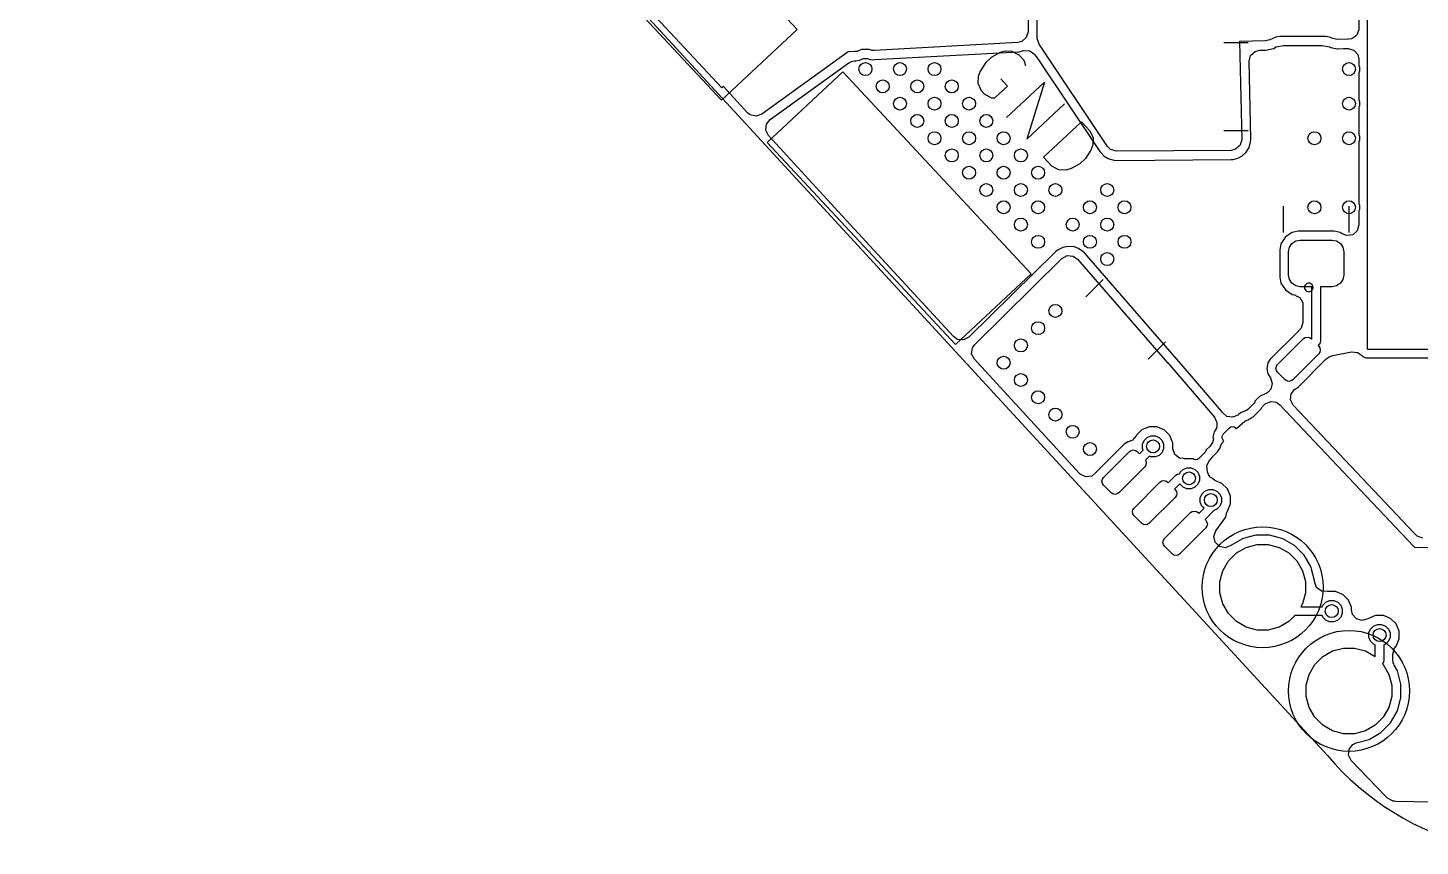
# Model space of a CAD drawing. Extents: x -28 to 25.3, y -6.8 to 48.4.
# Drawn here: x -15.52 to 0.61, y -5.76 to 3.72 of the extents above; entities that cross this region are included whole.
import ezdxf

# ---------------------------------------------------------------- set-up
doc = ezdxf.new("R2010")
doc.units = 0
doc.layers.add('BLACK', color=7, linetype='CONTINUOUS')

msp = doc.modelspace()

# ---------------------------------------------------------------- linework, layer by layer
at = {"layer": 'BLACK', "linetype": 'CONTINUOUS'}
for p, q in [((0, 0), (0, 15.4)), ((-15.515668, 11.641502), (-0.465668, -4.708498)), ((-3.825768, 3.598918), (-3.83562, 7.313296)), ((-8.788053, 6.040867), (-6.605658, 3.700535)), ((-7.483283, 2.882137), (-9.665678, 5.222469)), ((-7.478347, 3.023472), (-9.524342, 5.217533)), ((-0.1005, 4.516481), (-0.1005, 3.710751)), ((-3.934826, 4.336665), (-3.933066, 3.673339)), ((-0.1005, 3.710751), (-0.102699, 3.703263)), ((-6.605658, 3.700535), (-7.483283, 2.882137)), ((-4.050282, 3.549196), (-5.713186, 3.458077)), ((-4.005256, 3.560353), (-4.050282, 3.549196)), ((-3.952573, 3.606247), (-4.005256, 3.560353)), ((-3.933066, 3.673339), (-3.952573, 3.606247)), ((-3.825747, 3.597009), (-3.825768, 3.598918)), ((-3.804817, 3.530348), (-3.825747, 3.597009)), ((-1.666248, 3.551502), (-1.385088, 3.551502)), ((-1.485668, 3.561503), (-1.485669, 3.561502)), ((-1.485669, 3.561502), (-1.458671, 2.427622)), ((-1.182706, 3.567563), (-1.485668, 3.561503)), ((-1.132784, 3.579154), (-1.182706, 3.567563)), ((-1.061632, 3.612331), (-1.132784, 3.579154)), ((-1.013997, 3.618602), (-1.061632, 3.612331)), ((-0.487348, 3.618602), (-1.013997, 3.618602)), ((-0.487341, 3.618602), (-0.487348, 3.618602)), ((-0.487335, 3.618602), (-0.487341, 3.618602)), ((-0.487332, 3.618601), (-0.487335, 3.618602)), ((-0.439704, 3.612331), (-0.487332, 3.618601)), ((-0.439702, 3.61233), (-0.439704, 3.612331)), ((-0.404298, 3.595821), (-0.439702, 3.61233)), ((-0.349414, 3.584228), (-0.404298, 3.595821)), ((-0.22202, 3.586776), (-0.349414, 3.584228)), ((-0.187193, 3.592496), (-0.22202, 3.586776)), ((-0.182181, 3.595862), (-0.187193, 3.592496)), ((-0.172989, 3.597957), (-0.182181, 3.595862)), ((-0.152121, 3.61604), (-0.172989, 3.597957)), ((-0.129182, 3.631438), (-0.152121, 3.61604)), ((-0.126082, 3.638603), (-0.129182, 3.631438)), ((-0.120185, 3.643712), (-0.126082, 3.638603)), ((-0.112404, 3.670212), (-0.120185, 3.643712)), ((-0.101434, 3.695562), (-0.112404, 3.670212)), ((-0.102699, 3.703263), (-0.101434, 3.695562)), ((-6.015668, 3.441503), (-7.016577, 2.718159)), ((-5.933762, 3.445991), (-6.015668, 3.441503)), ((-5.912632, 3.44715), (-5.933762, 3.445992)), ((-5.933762, 3.445992), (-5.933762, 3.445991)), ((-5.860841, 3.468602), (-5.912632, 3.44715)), ((-5.770495, 3.468602), (-5.860841, 3.468602)), ((-5.741359, 3.456534), (-5.770495, 3.468602)), ((-5.713186, 3.458077), (-5.741359, 3.456534)), ((-5.707326, 3.351137), (-4.044422, 3.442256)), ((-4.257198, 3.432019), (-4.360267, 3.374972)), ((-4.195921, 3.450094), (-4.257198, 3.432019)), ((-4.115158, 3.447274), (-4.195921, 3.450094)), ((-4.035805, 3.404072), (-4.115158, 3.447274)), ((-4.044422, 3.442256), (-4.044421, 3.442256)), ((-4.044421, 3.442256), (-4.041106, 3.442754)), ((-4.041106, 3.442754), (-4.024523, 3.44524)), ((-3.977348, 3.341385), (-4.035805, 3.404072)), ((-4.024523, 3.44524), (-3.982222, 3.455722)), ((-3.982222, 3.455722), (-3.912418, 3.45274)), ((-3.912418, 3.45274), (-3.855305, 3.412491)), ((-3.855305, 3.412491), (-3.849353, 3.404336)), ((-3.849353, 3.404336), (-3.805139, 3.338276)), ((-3.012791, 2.346969), (-3.804817, 3.530348)), ((-1.373078, 3.33214), (-1.354995, 3.399625)), ((-1.354995, 3.399625), (-1.303295, 3.446624)), ((-1.303295, 3.446624), (-1.251592, 3.459063)), ((-1.251592, 3.459063), (-1.212753, 3.459841)), ((-1.212753, 3.459841), (-1.180564, 3.460484)), ((-1.180564, 3.460484), (-1.180557, 3.460485)), ((-1.180557, 3.460485), (-1.180555, 3.460485)), ((-1.180555, 3.460485), (-1.158492, 3.463237)), ((-1.158492, 3.463237), (-1.158492, 3.463238)), ((-1.158492, 3.463238), (-1.158484, 3.463238)), ((-1.158484, 3.463238), (-1.108562, 3.474829)), ((-1.108562, 3.474829), (-1.087772, 3.482003)), ((-1.087772, 3.482003), (-1.061772, 3.499375)), ((-1.061772, 3.499375), (-0.975668, 3.516502)), ((-0.975668, 3.516502), (-0.525668, 3.516502)), ((-0.525668, 3.516502), (-0.439564, 3.499375)), ((-0.439564, 3.499375), (-0.427726, 3.491466)), ((-0.427726, 3.491466), (-0.426432, 3.491033)), ((-0.426432, 3.491033), (-0.371548, 3.47944)), ((-0.371548, 3.47944), (-0.371543, 3.47944)), ((-0.371543, 3.47944), (-0.37154, 3.479439)), ((-0.37154, 3.479439), (-0.356518, 3.478022)), ((-0.356518, 3.478022), (-0.347272, 3.477149)), ((-0.347272, 3.477149), (-0.34727, 3.47715)), ((-0.34727, 3.47715), (-0.347269, 3.477149)), ((-0.347269, 3.477149), (-0.27962, 3.478503)), ((-0.27962, 3.478503), (-0.22698, 3.479555)), ((-0.22698, 3.479555), (-0.15956, 3.461215)), ((-0.15956, 3.461215), (-0.112758, 3.409337)), ((-0.112758, 3.409337), (-0.1005, 3.35558)), ((-6.91966, 2.656059), (-6.007919, 3.314964)), ((-6.007919, 3.314964), (-5.99112, 3.320912)), ((-5.99112, 3.320912), (-5.976687, 3.331346)), ((-5.976687, 3.331346), (-5.942089, 3.338272)), ((-5.942089, 3.338272), (-5.942082, 3.338275)), ((-5.942082, 3.338275), (-5.927902, 3.339051)), ((-5.927902, 3.339051), (-5.927895, 3.339053)), ((-5.927895, 3.339053), (-5.906771, 3.34021)), ((-5.906771, 3.34021), (-5.885501, 3.34505)), ((-5.885501, 3.34505), (-5.885114, 3.345436)), ((-5.885114, 3.345436), (-5.840054, 3.3641)), ((-5.840054, 3.3641), (-5.791282, 3.3641)), ((-5.791282, 3.3641), (-5.770802, 3.355617)), ((-5.770802, 3.355617), (-5.735502, 3.349594)), ((-5.735502, 3.349594), (-5.707329, 3.351137)), ((-5.707329, 3.351137), (-5.707326, 3.351137)), ((-4.422954, 3.316515), (-4.487052, 3.217677)), ((-4.360267, 3.374972), (-4.422954, 3.316515)), ((-3.959272, 3.280108), (-3.977348, 3.341385)), ((-3.805139, 3.338276), (-3.101802, 2.287407)), ((-1.351601, 2.430171), (-1.373078, 3.33214)), ((-0.1005, 3.35558), (-0.1005, 3.283827)), ((-0.1005, 3.283827), (-0.09307, 3.265888)), ((-0.09307, 3.265888), (-0.09307, 3.217116)), ((-6.955678, 2.392469), (-6.078053, 3.210867)), ((-6.078053, 3.210867), (-3.895658, 0.870535)), ((-4.509358, 3.157809), (-4.512178, 3.077046)), ((-4.512178, 3.077046), (-4.474617, 2.994873)), ((-4.487052, 3.217677), (-4.509358, 3.157809)), ((-4.169641, 3.044869), (-4.247583, 3.128453)), ((-4.182332, 2.681436), (-3.74352, 3.090635)), ((-3.74352, 3.090635), (-3.948504, 2.430686)), ((-0.09307, 3.217116), (-0.1005, 3.199178)), ((-0.1005, 3.199178), (-0.1005, 2.883827)), ((-7.461086, 3.039569), (-7.478347, 3.023472)), ((-7.180439, 2.734681), (-7.461086, 3.039569)), ((-4.474617, 2.994873), (-4.435646, 2.953082)), ((-4.435646, 2.953082), (-4.356293, 2.90988)), ((-4.356293, 2.90988), (-4.315911, 2.90847)), ((-4.315911, 2.90847), (-4.169641, 3.044869)), ((-3.948504, 2.430686), (-3.509692, 2.839885)), ((-0.1005, 2.883827), (-0.09307, 2.865888)), ((-0.09307, 2.817116), (-0.1005, 2.799178)), ((-0.1005, 2.799178), (-0.1005, 2.483827)), ((-0.09307, 2.865888), (-0.09307, 2.817116)), ((-7.150456, 2.710843), (-7.180439, 2.734681)), ((-7.082442, 2.694846), (-7.150456, 2.710843)), ((-7.016577, 2.718159), (-7.082442, 2.694846)), ((-6.969178, 2.534237), (-6.961315, 2.603662)), ((-6.961315, 2.603662), (-6.91966, 2.656059)), ((-3.753648, 2.221728), (-3.314835, 2.630927)), ((-3.314835, 2.630927), (-3.217407, 2.526448)), ((-6.938258, 2.471581), (-6.969178, 2.534237)), ((-6.130352, 1.593888), (-6.938258, 2.471581)), ((-3.217407, 2.526448), (-3.179846, 2.444275)), ((-3.179846, 2.444275), (-3.182666, 2.363512)), ((-1.666248, 2.531502), (-1.385088, 2.531502)), ((-1.458671, 2.427622), (-1.476754, 2.360133)), ((-1.35522, 2.399903), (-1.351601, 2.430171)), ((-0.1005, 2.483827), (-0.09307, 2.465888)), ((-0.09307, 2.465888), (-0.09307, 2.417116)), ((-4.773283, 0.052137), (-6.955678, 2.392469)), ((-3.204972, 2.303645), (-3.26907, 2.204806)), ((-3.182666, 2.363512), (-3.204972, 2.303645)), ((-3.101802, 2.287407), (-3.101799, 2.287402)), ((-3.101799, 2.287402), (-3.087565, 2.270293)), ((-3.087565, 2.270293), (-3.087563, 2.270291)), ((-3.087563, 2.270291), (-3.087562, 2.27029)), ((-3.087562, 2.27029), (-3.050865, 2.234506)), ((-2.976094, 2.311185), (-3.012791, 2.346969)), ((-2.908926, 2.291942), (-2.976094, 2.311185)), ((-1.58182, 2.300673), (-2.908926, 2.291942)), ((-1.528454, 2.313134), (-1.58182, 2.300673)), ((-1.476754, 2.360133), (-1.528454, 2.313134)), ((-1.456412, 2.233886), (-1.404712, 2.280885)), ((-1.404712, 2.280885), (-1.373303, 2.332414)), ((-1.373303, 2.332414), (-1.35522, 2.399903)), ((-0.09307, 2.417116), (-0.1005, 2.399178)), ((-0.1005, 2.399178), (-0.1005, 1.683827)), ((-3.656219, 2.117249), (-3.753648, 2.221728)), ((-3.576866, 2.074047), (-3.656219, 2.117249)), ((-3.331757, 2.146349), (-3.434826, 2.089303)), ((-3.26907, 2.204806), (-3.331757, 2.146349)), ((-3.050865, 2.234506), (-3.005591, 2.208227)), ((-3.005591, 2.208227), (-2.938423, 2.188984)), ((-2.938423, 2.188984), (-2.908221, 2.184844)), ((-2.908221, 2.184844), (-1.581115, 2.193575)), ((-1.581115, 2.193575), (-1.557467, 2.196378)), ((-1.557467, 2.196378), (-1.504101, 2.208839)), ((-1.504101, 2.208839), (-1.456412, 2.233886)), ((-3.496103, 2.071227), (-3.576866, 2.074047)), ((-3.434826, 2.089303), (-3.496103, 2.071227)), ((-0.975668, 1.347861), (-0.975668, 1.655143)), ((-0.215668, 1.347861), (-0.215668, 1.655143)), ((-0.1005, 1.683827), (-0.09307, 1.665888)), ((-0.09307, 1.617116), (-0.1005, 1.599178)), ((-0.09307, 1.665888), (-0.09307, 1.617116)), ((-4.795216, 0.143424), (-6.130352, 1.593888)), ((-0.1005, 1.599178), (-0.1005, 1.4364)), ((-0.951609, 1.297442), (-1.004013, 1.219013)), ((-0.87318, 1.349846), (-0.951609, 1.297442)), ((-0.804023, 1.363602), (-0.87318, 1.349846)), ((-0.804021, 1.363602), (-0.804023, 1.363602)), ((-0.387317, 1.363602), (-0.804021, 1.363602)), ((-0.387315, 1.363602), (-0.387317, 1.363602)), ((-0.318157, 1.349846), (-0.387315, 1.363602)), ((-0.293388, 1.333296), (-0.318158, 1.349846)), ((-0.318158, 1.349846), (-0.318157, 1.349846)), ((-0.242147, 1.313662), (-0.293388, 1.333296)), ((-0.172989, 1.323606), (-0.242147, 1.313662)), ((-0.120185, 1.369361), (-0.172989, 1.323606)), ((-0.1005, 1.4364), (-0.120185, 1.369361)), ((-3.590257, 1.143385), (-3.614813, 1.125309)), ((-3.52868, 1.176371), (-3.590257, 1.143386)), ((-3.590257, 1.143386), (-3.590257, 1.143385)), ((-3.528677, 1.176373), (-3.52868, 1.176371)), ((-3.528675, 1.176373), (-3.528677, 1.176373)), ((-3.469607, 1.188729), (-3.528675, 1.176373)), ((-3.469604, 1.18873), (-3.469607, 1.188729)), ((-3.399957, 1.183188), (-3.469604, 1.18873)), ((-3.347089, 1.164202), (-3.399957, 1.183188)), ((-3.347087, 1.164201), (-3.347089, 1.164202)), ((-3.297762, 1.129718), (-3.347087, 1.164201)), ((-3.278295, 1.112202), (-3.297762, 1.129718)), ((-1.004013, 1.219013), (-1.017769, 1.149857)), ((-1.017769, 1.149857), (-1.017769, 1.149854)), ((-1.017769, 1.149854), (-1.017769, 0.83315)), ((-0.915669, 1.126502), (-0.905393, 1.178164)), ((-0.905393, 1.178164), (-0.876128, 1.221961)), ((-0.876128, 1.221961), (-0.832331, 1.251226)), ((-0.832331, 1.251226), (-0.780669, 1.261502)), ((-0.780669, 1.261502), (-0.410669, 1.261502)), ((-0.410669, 1.261502), (-0.359007, 1.251226)), ((-0.359007, 1.251226), (-0.31521, 1.221961)), ((-0.31521, 1.221961), (-0.285945, 1.178164)), ((-0.285945, 1.178164), (-0.275669, 1.126502)), ((-3.614813, 1.125309), (-4.617007, 0.139024)), ((-4.55034, 0.054366), (-3.539688, 1.048975)), ((-3.539688, 1.048975), (-3.478102, 1.081966)), ((-3.478102, 1.081966), (-3.408452, 1.076424)), ((-3.408452, 1.076424), (-3.359127, 1.041941)), ((-3.359127, 1.041941), (-2.315896, -0.158236)), ((-2.235064, -0.087975), (-3.278295, 1.112202)), ((-0.915669, 0.856502), (-0.915669, 1.126502)), ((-0.275669, 1.126502), (-0.275669, 0.856502)), ((-3.895658, 0.870535), (-4.773283, 0.052137)), ((-1.017769, 0.833148), (-1.01777, 0.833148)), ((-1.01777, 0.833148), (-1.004013, 0.763992)), ((-1.017769, 0.83315), (-1.017769, 0.833148)), ((-0.905393, 0.80484), (-0.915669, 0.856502)), ((-0.275669, 0.856502), (-0.285945, 0.80484)), ((-3.261814, 0.604853), (-3.063003, 0.803664)), ((-1.004013, 0.763992), (-1.004013, 0.763991)), ((-1.004013, 0.763991), (-1.004012, 0.76399)), ((-1.004012, 0.76399), (-0.951609, 0.685562)), ((-0.951609, 0.685562), (-0.873181, 0.633159)), ((-0.876128, 0.761043), (-0.905393, 0.80484)), ((-0.832331, 0.731778), (-0.876128, 0.761043)), ((-0.780669, 0.721502), (-0.832331, 0.731778)), ((-0.646469, 0.721502), (-0.780669, 0.721502)), ((-0.646469, 0.112914), (-0.646469, 0.721502)), ((-0.410669, 0.721502), (-0.544869, 0.721502)), ((-0.544869, 0.721502), (-0.544869, 0.091501)), ((-0.359007, 0.731778), (-0.410669, 0.721502)), ((-0.31521, 0.761043), (-0.359007, 0.731778)), ((-0.285945, 0.80484), (-0.31521, 0.761043)), ((-0.873181, 0.633159), (-0.869164, 0.63236)), ((-0.869164, 0.63236), (-0.848378, 0.628225)), ((-0.848378, 0.628225), (-0.820248, 0.613511)), ((-0.820248, 0.613511), (-0.791366, 0.600321)), ((-0.791366, 0.600321), (-0.78951, 0.597433)), ((-0.78951, 0.597433), (-0.786467, 0.595841)), ((-0.786467, 0.595841), (-0.770758, 0.568254)), ((-0.770758, 0.568254), (-0.753592, 0.541543)), ((-0.753592, 0.541543), (-0.752932, 0.536949)), ((-0.752932, 0.536949), (-0.751893, 0.535125)), ((-0.751893, 0.535125), (-0.748569, 0.506608)), ((-0.748569, 0.506608), (-0.748569, 0.307762)), ((-0.80368, 0.204658), (-1.127121, -0.118784)), ((-0.803672, 0.204664), (-0.80368, 0.204658)), ((-0.803664, 0.204669), (-0.803672, 0.204664)), ((-0.803659, 0.204676), (-0.803664, 0.204669)), ((-0.798968, 0.208524), (-0.803659, 0.204676)), ((-0.768254, 0.240723), (-0.799383, 0.209029)), ((-0.799383, 0.209029), (-0.798968, 0.208524)), ((-0.748569, 0.307762), (-0.768254, 0.240723)), ((-4.748246, 0.111573), (-4.795216, 0.143424)), ((-4.678596, 0.106031), (-4.748246, 0.111573)), ((-4.617007, 0.139024), (-4.678596, 0.106031)), ((-4.58551, -0.05533), (-4.577647, 0.014095)), ((-4.577647, 0.014095), (-4.55034, 0.054366)), ((-2.540565, -0.116396), (-2.341754, 0.082415)), ((-1.043466, -0.179519), (-0.742945, 0.121002)), ((-0.742945, 0.121002), (-0.722668, 0.13455)), ((-0.722668, 0.13455), (-0.698751, 0.139307)), ((-0.698751, 0.139307), (-0.674834, 0.13455)), ((-0.674834, 0.13455), (-0.654557, 0.121002)), ((-0.654557, 0.121002), (-0.646469, 0.112914)), ((-0.559748, 0.05558), (-0.574442, 0.040887)), ((-0.574442, 0.040887), (-0.566168, 0.032613)), ((-0.566168, 0.032613), (-0.55262, 0.012336)), ((-0.548736, 0.072061), (-0.559748, 0.05558)), ((-0.55262, 0.012336), (-0.547863, -0.011581)), ((-0.544869, 0.091501), (-0.548736, 0.072061)), ((0, 0), (15.497245, 0)), ((-4.55459, -0.117986), (-4.58551, -0.05533)), ((-4.514469, -0.161573), (-4.55459, -0.117986)), ((-2.315896, -0.158236), (-2.315503, -0.15869)), ((-2.315503, -0.15869), (-1.773534, -0.78833)), ((-2.234921, -0.08814), (-2.235064, -0.087975)), ((-2.234528, -0.088594), (-2.234921, -0.08814)), ((-2.234332, -0.088821), (-2.234528, -0.088594)), ((-2.234273, -0.088889), (-2.234332, -0.088821)), ((-2.062941, -0.287937), (-2.234273, -0.088889)), ((-1.154323, -0.159492), (-1.167096, -0.22371)), ((-1.127125, -0.118788), (-1.154323, -0.159492)), ((-1.127121, -0.118784), (-1.127125, -0.118788)), ((-0.566168, -0.055775), (-0.866689, -0.356296)), ((-0.805958, -0.439955), (-0.488036, -0.122031)), ((-0.55262, -0.035498), (-0.566168, -0.055775)), ((-0.547863, -0.011581), (-0.55262, -0.035498)), ((-0.488036, -0.122031), (-0.467554, -0.1055)), ((-0.467554, -0.1055), (-0.445703, -0.091414)), ((-0.445703, -0.091414), (-0.402274, -0.073933)), ((-0.402274, -0.073933), (-0.187502, -0.032026)), ((-0.187502, -0.032026), (-0.117939, -0.038508)), ((-0.117939, -0.038508), (-0.076079, -0.06605)), ((-0.076079, -0.06605), (-0.056929, -0.0852)), ((-0.056929, -0.0852), (-0.019991, -0.1005)), ((-0.019991, -0.1005), (-0.019989, -0.1005)), ((-0.019989, -0.1005), (9.407847, -0.1005)), ((-3.336333, -1.441475), (-4.514469, -0.161573)), ((-1.692363, -0.718461), (-2.062941, -0.287937)), ((-1.167096, -0.22371), (-1.167096, -0.223715)), ((-1.167096, -0.223715), (-1.154323, -0.287935)), ((-1.154323, -0.287935), (-1.154322, -0.287937)), ((-1.154322, -0.287937), (-1.124945, -0.331901)), ((-1.061771, -0.223713), (-1.057014, -0.199796)), ((-1.057014, -0.24763), (-1.061771, -0.223713)), ((-1.057014, -0.199796), (-1.043466, -0.179519)), ((-1.043466, -0.267907), (-1.057014, -0.24763)), ((-0.955077, -0.356296), (-1.043466, -0.267907)), ((-1.12255, -0.465959), (-1.152242, -0.498924)), ((-1.124945, -0.331901), (-1.104066, -0.398578)), ((-1.104066, -0.398578), (-1.12255, -0.465959)), ((-0.9348, -0.369844), (-0.955077, -0.356296)), ((-0.910883, -0.374601), (-0.9348, -0.369844)), ((-0.886966, -0.369844), (-0.910883, -0.374601)), ((-0.866689, -0.356296), (-0.886966, -0.369844)), ((-0.886578, -0.519564), (-0.843134, -0.464843)), ((-0.843134, -0.464843), (-0.840588, -0.463094)), ((-0.840588, -0.463094), (-0.805958, -0.439955)), ((-1.31747, -0.6303), (-1.388181, -0.701011)), ((-1.306631, -0.614079), (-1.31747, -0.6303)), ((-1.30485, -0.605119), (-1.306631, -0.614079)), ((-1.300842, -0.599925), (-1.30485, -0.605119)), ((-1.278537, -0.574756), (-1.300842, -0.599925)), ((-1.268163, -0.564542), (-1.278537, -0.574756)), ((-1.256288, -0.554343), (-1.268163, -0.564542)), ((-1.230561, -0.53797), (-1.256288, -0.554343)), ((-1.166879, -0.509232), (-1.230561, -0.53797)), ((-1.198383, -0.645789), (-1.186508, -0.63559)), ((-1.186508, -0.63559), (-1.122826, -0.606852)), ((-1.165302, -0.509012), (-1.166879, -0.509232)), ((-1.152242, -0.498924), (-1.165302, -0.509012)), ((-1.122826, -0.606852), (-1.053713, -0.617105)), ((-1.053713, -0.617105), (-1.015593, -0.644512)), ((-1.015593, -0.644512), (-0.015305, -1.703323)), ((-0.89354, -0.589086), (-0.886578, -0.519564)), ((-0.861812, -0.651334), (-0.89354, -0.589086)), ((-1.773534, -0.78833), (-1.744719, -0.851981)), ((-1.692362, -0.718463), (-1.692363, -0.718461)), ((-1.692361, -0.718464), (-1.692362, -0.718463)), ((-1.682531, -0.733871), (-1.692361, -0.718464)), ((-1.630007, -0.779741), (-1.682531, -0.733871)), ((-1.560893, -0.789991), (-1.630007, -0.779741)), ((-1.497209, -0.761248), (-1.560893, -0.789991)), ((-1.490092, -0.755135), (-1.497209, -0.761248)), ((-1.467182, -0.740084), (-1.490092, -0.755135)), ((-1.467169, -0.740076), (-1.467182, -0.740084)), ((-1.427723, -0.720878), (-1.467169, -0.740076)), ((-1.417233, -0.715131), (-1.427723, -0.720878)), ((-1.415469, -0.71405), (-1.417233, -0.715131)), ((-1.404402, -0.71185), (-1.415469, -0.71405)), ((-1.388181, -0.701011), (-1.404402, -0.71185)), ((-1.36419, -0.808931), (-1.341109, -0.793509)), ((-1.341109, -0.793509), (-1.326578, -0.7838)), ((-1.326578, -0.7838), (-1.234683, -0.691903)), ((-1.234683, -0.691903), (-1.220688, -0.670958)), ((-1.220688, -0.670958), (-1.198383, -0.645789)), ((0.538736, -2.133823), (-0.861812, -0.651334)), ((-2.613328, -0.934523), (-2.67721, -0.998405)), ((-2.52986, -0.899949), (-2.613328, -0.934523)), ((-2.529858, -0.899949), (-2.52986, -0.899949)), ((-2.439512, -0.899949), (-2.529858, -0.899949)), ((-2.439511, -0.899949), (-2.439512, -0.899949)), ((-2.38567, -0.922251), (-2.439511, -0.899949)), ((-2.357249, -0.934023), (-2.38567, -0.922251)), ((-2.29166, -0.999612), (-2.357249, -0.934023)), ((-1.778943, -0.959863), (-1.790748, -1.019209)), ((-1.75381, -0.922251), (-1.778943, -0.959863)), ((-1.753286, -0.921726), (-1.75381, -0.922251)), ((-1.747855, -0.901747), (-1.753286, -0.921726)), ((-1.744719, -0.851981), (-1.747855, -0.901747)), ((-1.671023, -0.983854), (-1.600312, -0.913143)), ((-1.600312, -0.913143), (-1.584091, -0.902304)), ((-1.584091, -0.902304), (-1.564957, -0.898499)), ((-1.564957, -0.898499), (-1.545823, -0.902304)), ((-1.545823, -0.902304), (-1.529602, -0.913143)), ((-1.529602, -0.913143), (-1.520264, -0.922481)), ((-1.520264, -0.922481), (-1.51864, -0.920966)), ((-1.51864, -0.920966), (-1.514882, -0.917603)), ((-1.514882, -0.917603), (-1.420308, -0.836381)), ((-1.420308, -0.836381), (-1.375144, -0.8144)), ((-1.375473, -0.813605), (-1.36419, -0.808931)), ((-1.375144, -0.8144), (-1.375473, -0.813605)), ((-2.818935, -1.10349), (-3.142376, -1.426932)), ((-2.818933, -1.103488), (-2.818935, -1.10349)), ((-2.778228, -1.076289), (-2.818933, -1.103488)), ((-2.778227, -1.076288), (-2.778228, -1.076289)), ((-2.768299, -1.074314), (-2.778227, -1.076288)), ((-2.721782, -1.054559), (-2.768299, -1.074314)), ((-2.68446, -1.008252), (-2.721782, -1.054559)), ((-2.683996, -1.008562), (-2.68446, -1.008252)), ((-2.680536, -1.003383), (-2.683996, -1.008562)), ((-2.677937, -1.000159), (-2.680536, -1.003383)), ((-2.677212, -0.998408), (-2.677937, -1.000159)), ((-2.67721, -0.998405), (-2.677212, -0.998408)), ((-2.607283, -1.102663), (-2.588619, -1.057603)), ((-2.607283, -1.151435), (-2.607283, -1.102663)), ((-2.588619, -1.057603), (-2.554131, -1.023115)), ((-2.554131, -1.023115), (-2.509071, -1.004451)), ((-2.509071, -1.004451), (-2.460299, -1.004451)), ((-2.460299, -1.004451), (-2.415239, -1.023115)), ((-2.415239, -1.023115), (-2.380751, -1.057603)), ((-2.380751, -1.057603), (-2.362087, -1.102663)), ((-2.362087, -1.102663), (-2.362087, -1.151435)), ((-2.25978, -1.076577), (-2.29166, -0.999612)), ((-2.257586, -1.081874), (-2.25978, -1.076577)), ((-2.257585, -1.081877), (-2.257586, -1.081874)), ((-2.257585, -1.147399), (-2.257585, -1.081877)), ((-1.798033, -1.083524), (-1.82881, -1.128762)), ((-1.797411, -1.076577), (-1.798033, -1.083524)), ((-1.793759, -1.070635), (-1.797411, -1.076577)), ((-1.786114, -1.042506), (-1.793759, -1.070635)), ((-1.790748, -1.019209), (-1.786114, -1.042506)), ((-1.705145, -1.132434), (-1.70302, -1.127533)), ((-1.70302, -1.127533), (-1.702515, -1.126714)), ((-1.702515, -1.126714), (-1.690408, -1.098724)), ((-1.690408, -1.098724), (-1.690221, -1.098034)), ((-1.690221, -1.098034), (-1.688154, -1.093271)), ((-1.688154, -1.093271), (-1.677987, -1.081075)), ((-1.685667, -1.019209), (-1.681862, -1.000075)), ((-1.681862, -1.038343), (-1.685667, -1.019209)), ((-1.681862, -1.000075), (-1.671023, -0.983854)), ((-1.671023, -1.054564), (-1.681862, -1.038343)), ((-1.677987, -1.081075), (-1.664774, -1.060813)), ((-1.664774, -1.060813), (-1.671023, -1.054564)), ((-3.058721, -1.487667), (-2.7582, -1.187146)), ((-2.7582, -1.187146), (-2.737923, -1.173598)), ((-2.737923, -1.173598), (-2.714006, -1.168841)), ((-2.714006, -1.168841), (-2.690089, -1.173598)), ((-2.690089, -1.173598), (-2.669812, -1.187146)), ((-2.669812, -1.187146), (-2.643218, -1.21374)), ((-2.643218, -1.21374), (-2.59956, -1.170081)), ((-2.59956, -1.170081), (-2.607283, -1.151435)), ((-2.527718, -1.241923), (-2.573375, -1.28758)), ((-2.573375, -1.28758), (-2.567875, -1.295812)), ((-2.509071, -1.249647), (-2.527718, -1.241923)), ((-2.460299, -1.249647), (-2.509071, -1.249647)), ((-2.415239, -1.230983), (-2.460299, -1.249647)), ((-2.380751, -1.196495), (-2.415239, -1.230983)), ((-2.362087, -1.151435), (-2.380751, -1.196495)), ((-2.257407, -1.154034), (-2.257585, -1.147399)), ((-2.234164, -1.219924), (-2.257407, -1.154034)), ((-2.178987, -1.262788), (-2.234164, -1.219924)), ((-2.125988, -1.267531), (-2.178987, -1.262788)), ((-2.125988, -1.269888), (-2.125988, -1.267531)), ((-2.028891, -1.269888), (-2.125988, -1.269888)), ((-2.02088, -1.269165), (-2.028891, -1.269888)), ((-2.008355, -1.277535), (-2.02088, -1.269165)), ((-1.989221, -1.28134), (-2.008355, -1.277535)), ((-1.970087, -1.277535), (-1.989221, -1.28134)), ((-1.953866, -1.266696), (-1.970087, -1.277535)), ((-1.883155, -1.195985), (-1.953866, -1.266696)), ((-1.872316, -1.179764), (-1.883155, -1.195985)), ((-1.869778, -1.166998), (-1.872316, -1.179764)), ((-1.82881, -1.128762), (-1.869778, -1.166998)), ((-1.862103, -1.350636), (-1.830827, -1.288158)), ((-1.830827, -1.288158), (-1.827772, -1.284992)), ((-1.827772, -1.284992), (-1.800368, -1.257588)), ((-1.800368, -1.257588), (-1.792602, -1.245964)), ((-1.792602, -1.245964), (-1.77411, -1.224209)), ((-1.77411, -1.224209), (-1.755733, -1.207058)), ((-1.755733, -1.207058), (-1.74026, -1.189006)), ((-1.74026, -1.189006), (-1.709483, -1.143768)), ((-1.709483, -1.143768), (-1.70815, -1.140038)), ((-1.70815, -1.140038), (-1.705145, -1.132434)), ((-3.327988, -1.449721), (-3.336333, -1.441475)), ((-3.264966, -1.479887), (-3.327988, -1.449721)), ((-3.147283, -1.430793), (-3.19564, -1.471192)), ((-3.146244, -1.431646), (-3.147283, -1.430793)), ((-3.142376, -1.426932), (-3.146244, -1.431646)), ((-2.581423, -1.363923), (-2.881944, -1.664444)), ((-2.567875, -1.343646), (-2.581423, -1.363923)), ((-2.567875, -1.295812), (-2.563118, -1.319729)), ((-2.563118, -1.319729), (-2.567875, -1.343646)), ((-2.220079, -1.461067), (-2.203598, -1.450055)), ((-2.203598, -1.450055), (-2.184158, -1.446188)), ((-2.184158, -1.446188), (-2.180259, -1.446188)), ((-2.180259, -1.446188), (-2.172536, -1.427542)), ((-2.172536, -1.427542), (-2.138048, -1.393054)), ((-2.138048, -1.393054), (-2.092988, -1.37439)), ((-2.092988, -1.37439), (-2.044216, -1.37439)), ((-2.044216, -1.37439), (-1.999156, -1.393054)), ((-1.999156, -1.393054), (-1.964668, -1.427542)), ((-1.964668, -1.427542), (-1.946004, -1.472602)), ((-1.854636, -1.420106), (-1.862103, -1.350636)), ((-1.841502, -1.451815), (-1.854636, -1.420106)), ((-3.19564, -1.471192), (-3.264966, -1.479887)), ((-3.077026, -1.531861), (-3.072269, -1.507944)), ((-3.072269, -1.555778), (-3.077026, -1.531861)), ((-3.072269, -1.507944), (-3.058721, -1.487667)), ((-3.058721, -1.576055), (-3.072269, -1.555778)), ((-2.970332, -1.664444), (-3.058721, -1.576055)), ((-2.705168, -1.841221), (-2.404647, -1.5407)), ((-2.404647, -1.5407), (-2.38437, -1.527152)), ((-2.38437, -1.527152), (-2.360453, -1.522395)), ((-2.360453, -1.522395), (-2.336536, -1.527152)), ((-2.336536, -1.527152), (-2.316259, -1.5407)), ((-2.316259, -1.5407), (-2.307986, -1.548973)), ((-2.307986, -1.548973), (-2.220079, -1.461067)), ((-2.175239, -1.55991), (-2.236144, -1.620815)), ((-2.172536, -1.566434), (-2.175239, -1.55991)), ((-2.138048, -1.600922), (-2.172536, -1.566434)), ((-2.092988, -1.619586), (-2.138048, -1.600922)), ((-1.999156, -1.600922), (-2.044216, -1.619586)), ((-1.964668, -1.566434), (-1.999156, -1.600922)), ((-1.946004, -1.521374), (-1.964668, -1.566434)), ((-1.946004, -1.472602), (-1.946004, -1.521374)), ((-1.841502, -1.451816), (-1.841502, -1.451815)), ((-1.841074, -1.45285), (-1.841502, -1.451816)), ((-1.828368, -1.47612), (-1.841074, -1.45285)), ((-1.826262, -1.477817), (-1.828368, -1.47612)), ((-1.823066, -1.483204), (-1.826262, -1.477817)), ((-1.797858, -1.500706), (-1.823066, -1.483204)), ((-1.773965, -1.519961), (-1.797858, -1.500706)), ((-1.770496, -1.521398), (-1.773965, -1.519961)), ((-1.770495, -1.521398), (-1.770496, -1.521398)), ((-1.687026, -1.555972), (-1.770495, -1.521398)), ((-1.623142, -1.619856), (-1.687026, -1.555972)), ((-2.950055, -1.677992), (-2.970332, -1.664444)), ((-2.926138, -1.682749), (-2.950055, -1.677992)), ((-2.902221, -1.677992), (-2.926138, -1.682749)), ((-2.881944, -1.664444), (-2.902221, -1.677992)), ((-2.22787, -1.717477), (-2.528391, -2.017998)), ((-2.236144, -1.620815), (-2.22787, -1.629089)), ((-2.22787, -1.629089), (-2.214322, -1.649366)), ((-2.214322, -1.6972), (-2.22787, -1.717477)), ((-2.214322, -1.649366), (-2.209565, -1.673283)), ((-2.209565, -1.673283), (-2.214322, -1.6972)), ((-2.044216, -1.619586), (-2.092988, -1.619586)), ((-1.938266, -1.724112), (-1.919602, -1.679052)), ((-1.938266, -1.772884), (-1.938266, -1.724112)), ((-1.919602, -1.817944), (-1.938266, -1.772884)), ((-1.919602, -1.679052), (-1.885114, -1.644564)), ((-1.885114, -1.644564), (-1.840054, -1.6259)), ((-1.840054, -1.6259), (-1.791282, -1.6259)), ((-1.791282, -1.6259), (-1.746222, -1.644564)), ((-1.746222, -1.644564), (-1.711734, -1.679052)), ((-1.711734, -1.679052), (-1.69307, -1.724112)), ((-1.69307, -1.772884), (-1.711734, -1.817944)), ((-1.69307, -1.724112), (-1.69307, -1.772884)), ((-1.588568, -1.703325), (-1.623142, -1.619856)), ((-1.588568, -1.793671), (-1.588568, -1.703325)), ((-0.015305, -1.703323), (0.535313, -2.286156)), ((-2.723473, -1.885415), (-2.718716, -1.861498)), ((-2.718716, -1.909332), (-2.723473, -1.885415)), ((-2.718716, -1.861498), (-2.705168, -1.841221)), ((-2.705168, -1.929609), (-2.718716, -1.909332)), ((-2.616779, -2.017998), (-2.705168, -1.929609)), ((-2.351614, -2.194774), (-2.051093, -1.894253)), ((-2.051093, -1.894253), (-2.030816, -1.880705)), ((-2.030816, -1.880705), (-2.006899, -1.875948)), ((-2.006899, -1.875948), (-1.982982, -1.880705)), ((-1.982982, -1.880705), (-1.962705, -1.894253)), ((-1.962705, -1.894253), (-1.954432, -1.902526)), ((-1.954432, -1.902526), (-1.894726, -1.84282)), ((-1.894726, -1.84282), (-1.919602, -1.817944)), ((-1.779747, -1.871526), (-1.88259, -1.974368)), ((-1.774936, -1.864325), (-1.779747, -1.871526)), ((-1.746222, -1.852432), (-1.774936, -1.864325)), ((-1.711734, -1.817944), (-1.746222, -1.852432)), ((-1.642722, -1.943631), (-1.63166, -1.890925)), ((-1.63166, -1.890925), (-1.625493, -1.880655)), ((-1.625493, -1.880655), (-1.623151, -1.877148)), ((-1.623151, -1.877148), (-1.623142, -1.87714)), ((-1.623142, -1.87714), (-1.588568, -1.793671)), ((-2.596502, -2.031546), (-2.616779, -2.017998)), ((-2.572585, -2.036303), (-2.596502, -2.031546)), ((-2.548668, -2.031546), (-2.572585, -2.036303)), ((-2.528391, -2.017998), (-2.548668, -2.031546)), ((-1.874316, -2.07103), (-2.174837, -2.371551)), ((-1.88259, -1.974368), (-1.874316, -1.982642)), ((-1.874316, -1.982642), (-1.860768, -2.002919)), ((-1.860768, -2.050753), (-1.874316, -2.07103)), ((-1.860768, -2.002919), (-1.856011, -2.026836)), ((-1.856011, -2.026836), (-1.860768, -2.050753)), ((-1.758997, -2.103783), (-1.646803, -1.949253)), ((-1.646804, -1.949252), (-1.642722, -1.943631)), ((-1.646803, -1.949253), (-1.646804, -1.949252)), ((-2.369919, -2.238968), (-2.365162, -2.215051)), ((-2.365162, -2.262885), (-2.369919, -2.238968)), ((-2.365162, -2.215051), (-2.351614, -2.194774)), ((-1.782433, -2.169239), (-1.758997, -2.103783)), ((-1.766782, -2.237333), (-1.782433, -2.169239)), ((-1.7168, -2.286156), (-1.766782, -2.237333)), ((-1.448071, -2.197431), (-1.592405, -2.280762)), ((-1.397026, -2.183753), (-1.448071, -2.197431)), ((-1.294936, -2.156398), (-1.397026, -2.183753)), ((-1.1364, -2.156398), (-1.294936, -2.156398)), ((-1.034311, -2.183753), (-1.1364, -2.156398)), ((-0.983265, -2.197431), (-1.034311, -2.183753)), ((-0.84597, -2.276698), (-0.983266, -2.197431)), ((-0.983266, -2.197431), (-0.983265, -2.197431)), ((0.553399, -2.149344), (0.538736, -2.133823)), ((0.573996, -2.166854), (0.553399, -2.149344)), ((0.64054, -2.188153), (0.573996, -2.166854)), ((-2.351614, -2.283162), (-2.365162, -2.262885)), ((-2.263225, -2.371551), (-2.351614, -2.283162)), ((-2.242948, -2.385099), (-2.263225, -2.371551)), ((-2.219031, -2.389856), (-2.242948, -2.385099)), ((-2.195114, -2.385099), (-2.219031, -2.389856)), ((-2.174837, -2.371551), (-2.195114, -2.385099)), ((-1.648358, -2.300206), (-1.7168, -2.286156)), ((-1.593433, -2.278982), (-1.648358, -2.300206)), ((-1.612345, -2.454117), (-1.520049, -2.361821)), ((-1.592405, -2.280762), (-1.593433, -2.278982)), ((-1.520049, -2.361821), (-1.40701, -2.296558)), ((-1.40701, -2.296558), (-1.280931, -2.262776)), ((-1.280931, -2.262776), (-1.150405, -2.262776)), ((-1.150405, -2.262776), (-1.024326, -2.296558)), ((-1.024326, -2.296558), (-0.911287, -2.361821)), ((-0.911287, -2.361821), (-0.818991, -2.454117)), ((-0.733868, -2.3888), (-0.84597, -2.276698)), ((-0.654601, -2.526096), (-0.733868, -2.3888)), ((0.535313, -2.286156), (0.541681, -2.292896)), ((0.541681, -2.292896), (5.949337, -2.423601)), ((-1.71139, -2.693235), (-1.677608, -2.567156)), ((-1.677608, -2.567156), (-1.612345, -2.454117)), ((-0.818991, -2.454117), (-0.753728, -2.567156)), ((-0.753728, -2.567156), (-0.719946, -2.693235)), ((-0.648777, -2.547832), (-0.654601, -2.526096)), ((-0.613568, -2.679231), (-0.648777, -2.547832)), ((-1.71139, -2.823761), (-1.71139, -2.693235)), ((-0.719946, -2.693235), (-0.719946, -2.823761)), ((-0.613568, -2.68713), (-0.613568, -2.679231)), ((-0.613391, -2.693761), (-0.613568, -2.68713)), ((-0.590149, -2.759652), (-0.613391, -2.693761)), ((-1.677608, -2.94984), (-1.71139, -2.823761)), ((-0.719946, -2.823761), (-0.753728, -2.94984)), ((-0.534974, -2.802518), (-0.590149, -2.759652)), ((-0.465383, -2.808749), (-0.534974, -2.802518)), ((-0.460842, -2.807846), (-0.465383, -2.808749)), ((-0.460841, -2.807846), (-0.460842, -2.807846)), ((-0.370495, -2.807846), (-0.460841, -2.807846)), ((-0.370494, -2.807846), (-0.370495, -2.807846)), ((-0.298262, -2.837766), (-0.370494, -2.807846)), ((-0.287026, -2.84242), (-0.298262, -2.837766)), ((-0.223142, -2.906304), (-0.287026, -2.84242)), ((-1.612345, -3.062879), (-1.677608, -2.94984)), ((-1.520049, -3.155175), (-1.612345, -3.062879)), ((-0.753728, -2.94984), (-0.773535, -2.984146)), ((-0.773535, -2.984146), (-0.527325, -2.984146)), ((-0.527325, -2.984146), (-0.519602, -2.9655)), ((-0.519602, -2.9655), (-0.485114, -2.931012)), ((-0.485114, -2.931012), (-0.440054, -2.912348)), ((-0.440054, -2.912348), (-0.391282, -2.912348)), ((-0.391282, -2.912348), (-0.346222, -2.931012)), ((-0.346222, -2.931012), (-0.311734, -2.9655)), ((-0.311734, -2.9655), (-0.29307, -3.01056)), ((-0.29307, -3.059332), (-0.311734, -3.104392)), ((-0.29307, -3.01056), (-0.29307, -3.059332)), ((-0.188569, -2.989771), (-0.223142, -2.906304)), ((-0.188568, -2.989774), (-0.188569, -2.989771)), ((-0.188568, -3.020202), (-0.188568, -2.989774)), ((-0.176427, -3.073714), (-0.188568, -3.020202)), ((-1.40701, -3.220438), (-1.520049, -3.155175)), ((-1.280931, -3.25422), (-1.40701, -3.220438)), ((-1.024326, -3.220438), (-1.150405, -3.25422)), ((-0.911287, -3.155175), (-1.024326, -3.220438)), ((-0.841858, -3.085746), (-0.911287, -3.155175)), ((-0.527325, -3.085746), (-0.841858, -3.085746)), ((-0.519602, -3.104392), (-0.527325, -3.085746)), ((-0.485114, -3.13888), (-0.519602, -3.104392)), ((-0.440054, -3.157544), (-0.485114, -3.13888)), ((-0.391282, -3.157544), (-0.440054, -3.157544)), ((-0.346222, -3.13888), (-0.391282, -3.157544)), ((-0.311734, -3.104392), (-0.346222, -3.13888)), ((-0.129739, -3.125695), (-0.176427, -3.073714)), ((-0.06236, -3.144182), (-0.129739, -3.125695)), ((0.004319, -3.123307), (-0.06236, -3.144182)), ((0.009536, -3.11982), (0.004319, -3.123307)), ((0.093005, -3.085246), (0.009536, -3.11982)), ((0.034246, -3.2429), (0.068734, -3.208412)), ((0.068734, -3.208412), (0.113794, -3.189748)), ((0.093007, -3.085246), (0.093005, -3.085246)), ((0.183353, -3.085246), (0.093007, -3.085246)), ((0.113794, -3.189748), (0.162566, -3.189748)), ((0.162566, -3.189748), (0.207626, -3.208412)), ((0.183354, -3.085246), (0.183353, -3.085246)), ((0.266822, -3.11982), (0.183354, -3.085246)), ((0.207626, -3.208412), (0.242114, -3.2429)), ((0.330706, -3.183704), (0.266822, -3.11982)), ((0.36528, -3.267173), (0.330706, -3.183704)), ((-1.150405, -3.25422), (-1.280931, -3.25422)), ((0.015582, -3.28796), (0.034246, -3.2429)), ((0.015582, -3.336732), (0.015582, -3.28796)), ((0.034246, -3.381792), (0.015582, -3.336732)), ((0.068734, -3.41628), (0.034246, -3.381792)), ((0.242114, -3.381792), (0.207626, -3.41628)), ((0.242114, -3.2429), (0.260778, -3.28796)), ((0.260778, -3.336732), (0.242114, -3.381792)), ((0.260778, -3.28796), (0.260778, -3.336732)), ((0.330706, -3.440988), (0.36528, -3.357519)), ((0.36528, -3.357519), (0.36528, -3.267173)), ((-0.520049, -3.561821), (-0.40701, -3.496558)), ((-0.40701, -3.496558), (-0.280931, -3.462776)), ((-0.280931, -3.462776), (-0.150405, -3.462776)), ((-0.150405, -3.462776), (-0.024326, -3.496558)), ((-0.024326, -3.496558), (0.08738, -3.561051)), ((0.08738, -3.424003), (0.068734, -3.41628)), ((0.08738, -3.561051), (0.08738, -3.424003)), ((0.207626, -3.41628), (0.18898, -3.424003)), ((0.18898, -3.424003), (0.18898, -3.60465)), ((0.29108, -3.531976), (0.310765, -3.464937)), ((0.29108, -3.598785), (0.29108, -3.531976)), ((0.310765, -3.464937), (0.327399, -3.444295)), ((0.327399, -3.444295), (0.330706, -3.440988)), ((-0.677608, -3.767156), (-0.612345, -3.654117)), ((-0.612345, -3.654117), (-0.520049, -3.561821)), ((0.174101, -3.640571), (0.170782, -3.64389)), ((0.170782, -3.64389), (0.181009, -3.654117)), ((0.185113, -3.62409), (0.174101, -3.640571)), ((0.181009, -3.654117), (0.246272, -3.767156)), ((0.18898, -3.60465), (0.185113, -3.62409)), ((0.296103, -3.63372), (0.29108, -3.598785)), ((0.303541, -3.645295), (0.296103, -3.63372)), ((0.307692, -3.660784), (0.303541, -3.645295)), ((0.345399, -3.726096), (0.307692, -3.660784)), ((-0.71139, -3.893235), (-0.677608, -3.767156)), ((0.246272, -3.767156), (0.280054, -3.893235)), ((0.386432, -3.87923), (0.345399, -3.726096)), ((-0.71139, -4.023761), (-0.71139, -3.893235)), ((-0.677608, -4.14984), (-0.71139, -4.023761)), ((0.280054, -4.023761), (0.246272, -4.14984)), ((0.280054, -3.893235), (0.280054, -4.023761)), ((0.386432, -4.037766), (0.386432, -3.87923)), ((-0.612345, -4.262879), (-0.677608, -4.14984)), ((0.246272, -4.14984), (0.181009, -4.262879)), ((0.266132, -4.328196), (0.345399, -4.1909)), ((0.345399, -4.1909), (0.386432, -4.037766)), ((-0.520049, -4.355175), (-0.612345, -4.262879)), ((0.181009, -4.262879), (0.088713, -4.355175)), ((0.15403, -4.440298), (0.266132, -4.328196)), ((-0.40701, -4.420438), (-0.520049, -4.355175)), ((-0.280931, -4.45422), (-0.40701, -4.420438)), ((-0.150405, -4.45422), (-0.280931, -4.45422)), ((-0.024326, -4.420438), (-0.150405, -4.45422)), ((0.088713, -4.355175), (-0.024326, -4.420438)), ((0.016734, -4.519565), (0.15403, -4.440298)), ((-0.221194, -4.702508), (-0.214539, -4.632956)), ((-0.214539, -4.632956), (-0.171337, -4.578044)), ((-0.171337, -4.578044), (-0.131532, -4.559293)), ((-0.131532, -4.559293), (0.016734, -4.519565)), ((-0.18919, -4.764617), (-0.221194, -4.702508)), ((0.206127, -5.179375), (-0.18919, -4.764617)), ((0.221532, -5.193056), (0.206127, -5.179375)), ((0.229721, -5.199192), (0.221532, -5.193056)), ((0.238774, -5.205371), (0.229721, -5.199192)), ((0.265107, -5.221684), (0.238774, -5.205371)), ((0.297451, -5.235812), (0.265107, -5.221684)), ((0.312479, -5.235562), (0.297451, -5.235812)), ((0.328502, -5.240257), (0.312479, -5.235562)), ((5.938696, -5.326565), (0.328502, -5.240257))]:
    msp.add_line(p, q, dxfattribs=at)
at = {"layer": 'BLACK'}
for centre, radius in [((-5.815668, 3.241502), 0.075), ((-5.415668, 3.241502), 0.075), ((-5.015668, 3.241502), 0.075), ((-0.215668, 3.241502), 0.075), ((-5.615668, 3.041502), 0.075), ((-5.215668, 3.041502), 0.075), ((-4.815668, 3.041502), 0.075), ((-5.415668, 2.841502), 0.075), ((-5.015668, 2.841502), 0.075), ((-5.015668, 2.841502), 0.075), ((-4.615668, 2.841502), 0.075), ((-0.215668, 2.841502), 0.075), ((-5.215668, 2.641502), 0.075), ((-4.815668, 2.641502), 0.075), ((-4.415668, 2.641502), 0.075), ((-5.015668, 2.441502), 0.075), ((-4.615668, 2.441502), 0.075), ((-4.215668, 2.441502), 0.075), ((-0.615668, 2.441502), 0.075), ((-0.215668, 2.441502), 0.075), ((-4.815668, 2.241502), 0.075), ((-4.415668, 2.241502), 0.075), ((-4.015668, 2.241502), 0.075), ((-4.615668, 2.041502), 0.075), ((-4.215668, 2.041502), 0.075), ((-3.815668, 2.041502), 0.075), ((-4.415668, 1.841502), 0.075), ((-4.015668, 1.841502), 0.075), ((-3.615668, 1.841502), 0.075), ((-3.015668, 1.841502), 0.075), ((-4.215668, 1.641502), 0.075), ((-3.815668, 1.641502), 0.075), ((-3.215668, 1.641502), 0.075), ((-2.815668, 1.641502), 0.075), ((-0.615668, 1.641502), 0.075), ((-0.215668, 1.641502), 0.075), ((-4.015668, 1.441502), 0.075), ((-3.415668, 1.441502), 0.075), ((-3.015668, 1.441502), 0.075), ((-3.815668, 1.241502), 0.075), ((-3.215668, 1.241502), 0.075), ((-2.815668, 1.241502), 0.075), ((-3.015668, 1.041502), 0.075), ((-3.615668, 0.441502), 0.075), ((-3.815668, 0.241502), 0.075), ((-4.015668, 0.041502), 0.075), ((-4.215668, -0.158498), 0.075), ((-4.015668, -0.358498), 0.075), ((-3.815668, -0.558498), 0.075), ((-3.615668, -0.758498), 0.075), ((-3.415668, -0.958498), 0.075), ((-3.215668, -1.158498), 0.075), ((-2.484685, -1.127049), 0.075), ((-2.068602, -1.496988), 0.075), ((-1.815668, -1.748498), 0.075), ((-1.215668, -2.758498), 0.7), ((-0.415668, -3.034946), 0.075), ((-0.215668, -3.958498), 0.7), ((0.13818, -3.312346), 0.075)]:
    msp.add_circle(centre, radius, dxfattribs=at)
for centre, radius, start, end in [((-0.681075, 0.713204), 0.05, -315.0016206, -134.9983794), ((-0.681073, 0.713202), 0.05, -135.0016206, 45.0016206), ((2.02103, -2.58374), 3.270815, -139.4877818, -104.068078)]:
    msp.add_arc(centre, radius, start, end, dxfattribs=at)

doc.saveas('drawing.dxf')
